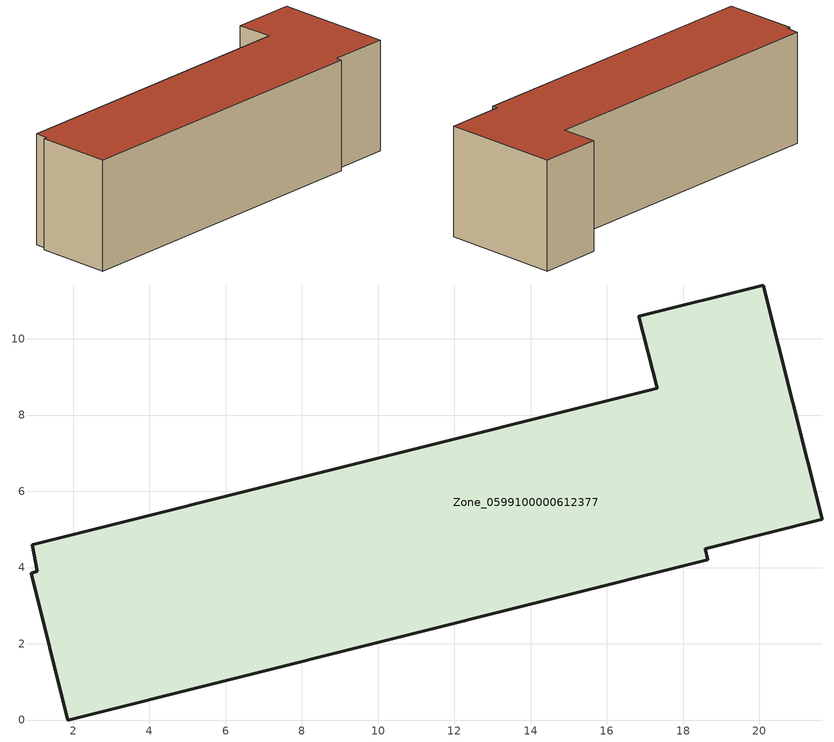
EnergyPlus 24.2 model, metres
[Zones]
Zone_0599100000612377
 floor ground (C_G): 17.32,8.71 16.84,10.59 20.11,11.41 21.66,5.27 18.58,4.5 18.65,4.21 1.86,0 0.9,3.85 1.06,3.9 0.93,4.59 z0
 wall outside (C_F): 0.9,3.85 1.86,0 18.65,4.21 18.58,4.5 21.66,5.27 20.11,11.41 16.84,10.59 17.32,8.71 0.93,4.59 1.06,3.9 0.9,3.85 z0:5.96
 roof outside (C_R): 1.06,3.9 0.9,3.85 1.86,0 18.65,4.21 18.58,4.5 21.66,5.27 20.11,11.41 16.84,10.59 17.32,8.71 0.93,4.59 z5.96
[BUILDING]
Pand.0599100000612377: North Axis=0; Terrain=City; Loads Convergence Tolerance Value=0.04; Temperature Convergence Tolerance Value=0.4; Solar Distribution=FullExterior; Maximum Number of Warmup Days=25; Minimum Number of Warmup Days=1
[Site:Location]
Rotterdam.The.Hague.AP_ZH_NLD Design_Conditions: Latitude=51.96; Longitude=4.45; Time Zone=1; Elevation=-4.5
[SITE:GROUNDTEMPERATURE:BUILDINGSURFACE]
18, 18, 18, 18, 18, 18, 18, 18, 18, 18, 18, 18
[MATERIAL] Thermal Absorptance=0.9; Solar Absorptance=0.7; Visible Absorptance=0.7
Name | Roughness | Thickness | Conductivity | Density | Specific Heat
G.TC.1992-2005 | MediumSmooth | 0.15 | 0.06 | 540 | 1210
F.TC.1992-2005 | Rough | 0.3 | 0.12 | 1920 | 840
R.TC.1992-2005 | MediumRough | 0.2 | 0.08 | 1500 | 1000
[CONSTRUCTION]
C_G: G.TC.1992-2005
C_F: F.TC.1992-2005
C_R: R.TC.1992-2005
[ZONE]
Zone_0599100000612377: Type=1; Multiplier=1; Ceiling Height=Autocalculate; Volume=Autocalculate; Floor Area=autocalculate; Part of Total Floor Area=Yes
[ZONEINFILTRATION:DESIGNFLOWRATE]
Infil_Zone_0599100000612377: Zone or ZoneList or Space or SpaceList=Zone_0599100000612377; Schedule=AlwaysOn; Design Flow Rate Calculation Method=Flow/Area; Flow Rate per Floor Area=0.0015; Constant Term Coefficient=1; Temperature Term Coefficient=0; Velocity Term Coefficient=0; Velocity Squared Term Coefficient=0
[HVACTEMPLATE:ZONE:IDEALLOADSAIRSYSTEM]
Zone_0599100000612377: Maximum Heating Supply Air Temperature=50; Minimum Cooling Supply Air Temperature=13; Maximum Heating Supply Air Humidity Ratio=0.0156; Minimum Cooling Supply Air Humidity Ratio=0.0077; Heating Limit=NoLimit; Cooling Limit=NoLimit; Dehumidification Control Type=ConstantSensibleHeatRatio; Cooling Sensible Heat Ratio=0.7; Dehumidification Setpoint=60; Humidification Control Type=None; Humidification Setpoint=30; Outdoor Air Method=None; Outdoor Air Flow Rate per Person=0.00944; Outdoor Air Flow Rate per Zone Floor Area=0; Outdoor Air Flow Rate per Zone=0; Demand Controlled Ventilation Type=None; Outdoor Air Economizer Type=NoEconomizer; Heat Recovery Type=None; Sensible Heat Recovery Effectiveness=0.7; Latent Heat Recovery Effectiveness=0.65
[ZONECONTROL:THERMOSTAT]
ThermostatControl_Zone_0599100000612377: Zone or ZoneList=Zone_0599100000612377; Control Type Schedule=DualSetpointControlType; Control 1=Thermostat_Zone_0599100000612377; Temperature Difference Between Cutout And Setpoint=0
[THERMOSTATSETPOINT:DUALSETPOINT]
Thermostat_Zone_0599100000612377: Heating Setpoint Temperature Schedule=HeatingSetpoint_Zone_0599100000612377; Cooling Setpoint Temperature Schedule=CoolingSetpoint_Zone_0599100000612377
[SCHEDULE:COMPACT]
HeatingSetpoint_Zone_0599100000612377: Through: 12/31, For: AllDays, Until: 24:00, 21
CoolingSetpoint_Zone_0599100000612377: Through: 12/31, For: AllDays, Until: 24:00, 24
DualSetpointControlType: Through: 12/31, For: AllDays, Until: 24:00, 4
AlwaysOn: Through: 12/31, For: AllDays, Until: 24:00, 1
